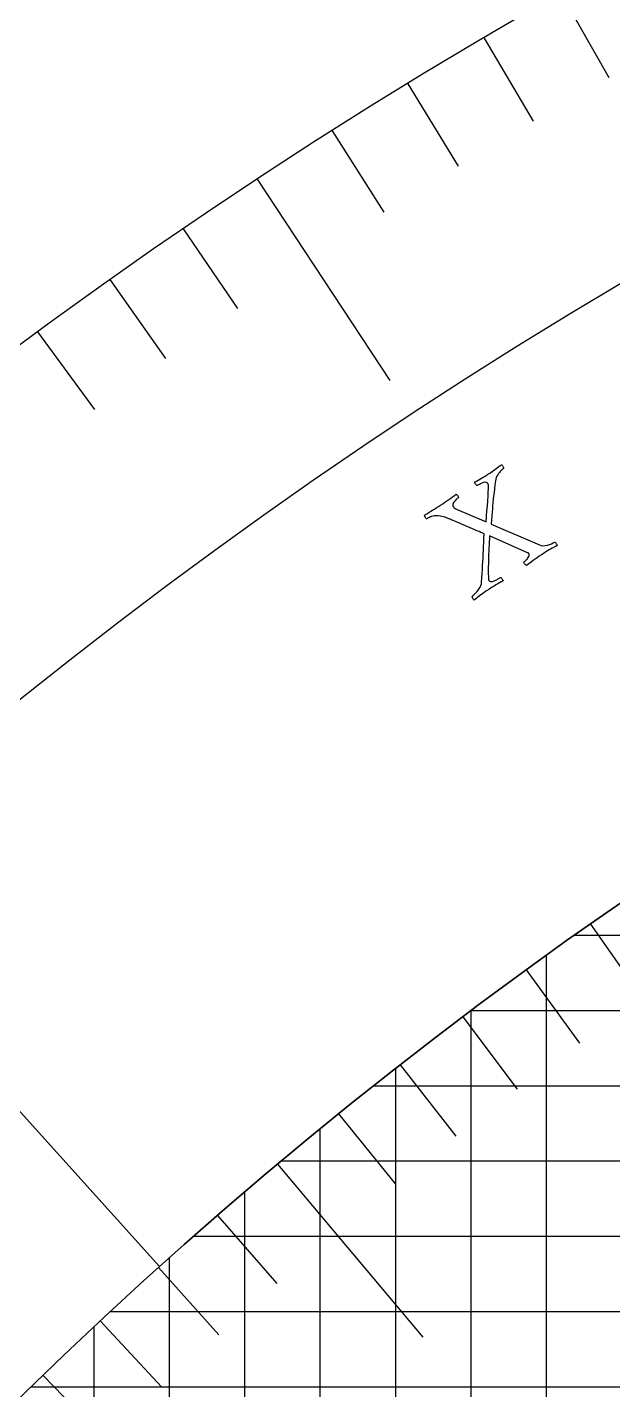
# Model space of a CAD drawing. Header units: millimetres. Extents: x -92 to 92, y -92 to 120.
# Drawn here: x -43.59 to -35.51, y 44.71 to 63.54 of the extents above; entities that cross this region are included whole.
import ezdxf

# ---------------------------------------------------------------- set-up
doc = ezdxf.new("R2010")
doc.units = ezdxf.units.MM
for name, color, linetype in [('ENGRAVE', 7, 'Continuous'), ('ENGRAVE_FINE', 8, 'Continuous'), ('TEXT', 5, 'Continuous')]:
    doc.layers.add(name, color=color, linetype=linetype)

msp = doc.modelspace()

# ---------------------------------------------------------------- linework, layer by layer
at = {"layer": 'ENGRAVE'}
for points in [[(-40.4144, 61.4365), (-38.5843, 58.6544)], [(-49.188, 54.6654), (-41.7634, 46.414)], [(-35.8127, 51.1458), (-34.5592, 49.3557)], [(-36.4219, 0), (-36.4219, 50.7138)], [(-40.1341, 47.8299), (-38.1273, 45.4384)], [(0, 46.8281), (-41.2985, 46.8281)], [(-41.625, 0), (-41.625, 46.5382)]]:
    msp.add_lwpolyline(points, dxfattribs=at)
for radius in [90.65, 90.65, 88.2219, 83.7125, 83.7125, 80.1513, 73.5375, 73.5375, 69.6525, 62.4375, 62.4375]:
    msp.add_circle((0, 0), radius, dxfattribs=at)
msp.add_arc((0, 0), 62.4375, 90, 180, dxfattribs=at)
at = {"layer": 'ENGRAVE_FINE'}
for points in [[(-36.2169, 64.0008), (-35.5609, 62.8415)], [(-37.2817, 63.3864), (-36.6065, 62.2383)], [(-38.3365, 62.7541), (-37.6421, 61.6174)], [(-39.3808, 62.1041), (-38.6675, 60.9792)], [(-41.437, 60.7514), (-40.6865, 59.651)], [(-42.4484, 60.0491), (-41.6795, 58.9615)], [(-43.4481, 59.3298), (-42.6612, 58.2551)], [(0, 50.9906), (-36.0333, 50.9906)], [(-36.6998, 50.513), (-35.9658, 49.5027)], [(-37.4625, 0), (-37.4625, 49.95)], [(0, 49.95), (-37.4625, 49.95)], [(-37.5758, 49.8648), (-36.8243, 48.8675)], [(-38.5031, 0), (-38.5031, 49.1523)], [(-38.4404, 49.2014), (-37.6716, 48.2174)], [(0, 48.9094), (-38.8113, 48.9094)], [(-39.2932, 48.5231), (-38.5073, 47.5526)], [(-39.5438, 0), (-39.5438, 48.3191)], [(0, 47.8688), (-40.0877, 47.8688)], [(-40.5844, 0), (-40.5844, 47.4484)], [(-40.9627, 47.1222), (-40.1434, 46.1797)], [(-41.7788, 46.4001), (-40.9433, 45.4721)], [(0, 45.7875), (-42.4493, 45.7875)], [(-42.6656, 0), (-42.6656, 45.586)], [(-42.5823, 45.6639), (-41.7306, 44.7506)], [(-43.3727, 44.9138), (-42.5053, 44.0155)], [(0, 44.7469), (-43.5449, 44.7469)]]:
    msp.add_lwpolyline(points, dxfattribs=at)
at = {"layer": 'TEXT'}
msp.add_lwpolyline([(-37.883, 56.9331), (-37.852, 56.9539), (-37.8226, 56.9742), (-37.7947, 56.9939), (-37.7683, 57.013), (-37.7427, 57.0318), (-37.7173, 57.0502), (-37.692, 57.0684), (-37.6669, 57.0863), (-37.6625, 57.083), (-37.6573, 57.0776), (-37.6515, 57.0702), (-37.645, 57.0608), (-37.6394, 57.0513), (-37.6364, 57.0439), (-37.636, 57.0385), (-37.6382, 57.0352), (-37.645, 57.0303), (-37.653, 57.0239), (-37.6621, 57.0159), (-37.6724, 57.0063), (-37.6828, 56.9957), (-37.6922, 56.9845), (-37.7006, 56.9727), (-37.708, 56.9603), (-37.713, 56.9478), (-37.7145, 56.9356), (-37.7123, 56.9238), (-37.7066, 56.9123), (-37.6985, 56.9029), (-37.6866, 56.8936), (-37.6712, 56.8846), (-37.652, 56.8758), (-37.2532, 56.7035), (-37.2483, 56.7794), (-37.2431, 56.8531), (-37.2378, 56.9248), (-37.2323, 56.9944), (-37.2275, 57.0588), (-37.2241, 57.115), (-37.2223, 57.1631), (-37.2221, 57.203), (-37.2226, 57.2089), (-37.2236, 57.2145), (-37.2252, 57.2197), (-37.2273, 57.2245), (-37.2295, 57.2287), (-37.2312, 57.2319), (-37.2325, 57.2342), (-37.2333, 57.2356), (-37.2387, 57.2411), (-37.2471, 57.2453), (-37.2585, 57.2482), (-37.2728, 57.2498), (-37.2911, 57.2476), (-37.3146, 57.2393), (-37.3432, 57.2249), (-37.377, 57.2042), (-37.3807, 57.2047), (-37.3853, 57.2078), (-37.3909, 57.2136), (-37.3975, 57.222), (-37.4037, 57.2313), (-37.4085, 57.2394), (-37.4118, 57.2466), (-37.4137, 57.2526), (-37.3876, 57.2672), (-37.363, 57.281), (-37.3399, 57.294), (-37.3183, 57.3061), (-37.2971, 57.3183), (-37.2751, 57.3314), (-37.2523, 57.3455), (-37.2287, 57.3606), (-37.1964, 57.3819), (-37.1671, 57.4018), (-37.1406, 57.4205), (-37.1172, 57.4378), (-37.0961, 57.4538), (-37.0769, 57.4682), (-37.0595, 57.4811), (-37.044, 57.4925), (-37.0397, 57.4893), (-37.0349, 57.4847), (-37.0296, 57.4785), (-37.0237, 57.4708), (-37.0186, 57.4624), (-37.0154, 57.4544), (-37.0141, 57.4467), (-37.0148, 57.4393), (-37.0194, 57.4359), (-37.0263, 57.4303), (-37.0354, 57.4225), (-37.0466, 57.4125), (-37.0589, 57.4005), (-37.071, 57.3868), (-37.0829, 57.3714), (-37.0946, 57.3542), (-37.1052, 57.3354), (-37.1138, 57.3153), (-37.1205, 57.2938), (-37.1251, 57.2709), (-37.1322, 57.2122), (-37.1387, 57.1575), (-37.1449, 57.1068), (-37.1506, 57.0601), (-37.1558, 57.0154), (-37.1606, 56.9707), (-37.1648, 56.926), (-37.1685, 56.8813), (-37.1721, 56.8346), (-37.1757, 56.7837), (-37.1794, 56.7287), (-37.1831, 56.6696), (-36.5184, 56.3848), (-36.4935, 56.3767), (-36.467, 56.3733), (-36.439, 56.3746), (-36.4093, 56.3807), (-36.3801, 56.3898), (-36.3532, 56.4002), (-36.3287, 56.4118), (-36.3065, 56.4246), (-36.3015, 56.4218), (-36.2963, 56.4169), (-36.2909, 56.41), (-36.2852, 56.4011), (-36.2801, 56.3921), (-36.2764, 56.385), (-36.2741, 56.3798), (-36.2731, 56.3766), (-36.2987, 56.3625), (-36.3224, 56.3495), (-36.3443, 56.3375), (-36.3644, 56.3265), (-36.3844, 56.3151), (-36.4062, 56.3022), (-36.4297, 56.2877), (-36.455, 56.2716), (-36.4895, 56.249), (-36.5215, 56.2275), (-36.5509, 56.2072), (-36.5778, 56.1881), (-36.6046, 56.1687), (-36.6336, 56.1477), (-36.6648, 56.125), (-36.6982, 56.1008), (-36.7041, 56.1032), (-36.7103, 56.1079), (-36.7167, 56.1149), (-36.7234, 56.1242), (-36.729, 56.1337), (-36.732, 56.1411), (-36.7324, 56.1464), (-36.7302, 56.1497), (-36.7244, 56.154), (-36.7174, 56.16), (-36.7091, 56.1677), (-36.6997, 56.1772), (-36.6901, 56.1877), (-36.6813, 56.1989), (-36.6733, 56.2105), (-36.6662, 56.2228), (-36.6609, 56.2347), (-36.6586, 56.2454), (-36.6593, 56.2551), (-36.6629, 56.2635), (-36.6644, 56.2653), (-36.6663, 56.2672), (-36.6688, 56.2693), (-36.6718, 56.2714), (-36.6751, 56.2734), (-36.6782, 56.2751), (-36.6813, 56.2763), (-36.6842, 56.2771), (-37.2077, 56.5084), (-37.2102, 56.4695), (-37.2126, 56.4286), (-37.2147, 56.3859), (-37.2166, 56.3412), (-37.2183, 56.2958), (-37.2199, 56.251), (-37.2214, 56.2068), (-37.2227, 56.1631), (-37.2238, 56.121), (-37.2245, 56.0817), (-37.2248, 56.0452), (-37.2247, 56.0114), (-37.2243, 55.9815), (-37.2239, 55.9567), (-37.2234, 55.9369), (-37.2229, 55.9222), (-37.2226, 55.9196), (-37.2222, 55.9165), (-37.2217, 55.9127), (-37.2211, 55.9083), (-37.2203, 55.9038), (-37.2188, 55.8992), (-37.2168, 55.8948), (-37.2142, 55.8904), (-37.2072, 55.884), (-37.1968, 55.8803), (-37.183, 55.8794), (-37.1657, 55.8813), (-37.1446, 55.8871), (-37.1193, 55.898), (-37.09, 55.9139), (-37.0566, 55.9349), (-37.0514, 55.9322), (-37.0458, 55.9276), (-37.0397, 55.9212), (-37.0332, 55.9128), (-37.0273, 55.9043), (-37.0233, 55.8974), (-37.0211, 55.8921), (-37.0208, 55.8884), (-37.0454, 55.8746), (-37.0701, 55.8604), (-37.095, 55.846), (-37.12, 55.8314), (-37.1449, 55.8165), (-37.1693, 55.8014), (-37.1933, 55.7861), (-37.2168, 55.7707), (-37.2483, 55.7494), (-37.2772, 55.7294), (-37.3036, 55.7106), (-37.3273, 55.693), (-37.3499, 55.6759), (-37.3728, 55.6584), (-37.3961, 55.6405), (-37.4197, 55.6221), (-37.4244, 55.6261), (-37.4291, 55.6319), (-37.4339, 55.6393), (-37.4387, 55.6484), (-37.4429, 55.6574), (-37.4461, 55.6645), (-37.4481, 55.6697), (-37.4489, 55.673), (-37.444, 55.6769), (-37.4359, 55.6839), (-37.4249, 55.6941), (-37.4107, 55.7074), (-37.3952, 55.7232), (-37.3799, 55.7407), (-37.3648, 55.76), (-37.3499, 55.7809), (-37.3368, 55.8028), (-37.327, 55.8248), (-37.3206, 55.8469), (-37.3176, 55.8692), (-37.3135, 55.9309), (-37.3098, 55.9898), (-37.3064, 56.0461), (-37.3033, 56.0995), (-37.3004, 56.1517), (-37.2977, 56.2039), (-37.2951, 56.2561), (-37.2927, 56.3084), (-37.2902, 56.3618), (-37.2873, 56.4174), (-37.2842, 56.4753), (-37.2807, 56.5354), (-37.302, 56.5451), (-37.326, 56.5559), (-37.3526, 56.5675), (-37.3819, 56.58), (-37.4127, 56.5931), (-37.4442, 56.6067), (-37.4763, 56.6206), (-37.5089, 56.6349), (-37.5414, 56.6491), (-37.5728, 56.6627), (-37.6033, 56.6757), (-37.6327, 56.6882), (-37.6603, 56.6998), (-37.6853, 56.7103), (-37.7077, 56.7197), (-37.7275, 56.728), (-37.7437, 56.7348), (-37.7552, 56.7396), (-37.7622, 56.7426), (-37.7645, 56.7435), (-37.7926, 56.7557), (-37.8189, 56.7657), (-37.8432, 56.7735), (-37.8656, 56.7791), (-37.8874, 56.7829), (-37.91, 56.7852), (-37.9334, 56.7861), (-37.9576, 56.7855), (-37.9737, 56.784), (-37.99, 56.7811), (-38.0063, 56.7766), (-38.0228, 56.7707), (-38.0383, 56.7642), (-38.0516, 56.758), (-38.0627, 56.7522), (-38.0717, 56.7467), (-38.0757, 56.746), (-38.0805, 56.7484), (-38.0862, 56.754), (-38.0927, 56.7628), (-38.0987, 56.7727), (-38.1026, 56.7814), (-38.1045, 56.7889), (-38.1043, 56.7953), (-38.0732, 56.8148), (-38.0443, 56.8327), (-38.0176, 56.8489), (-37.9931, 56.8634), (-37.9688, 56.8781), (-37.9423, 56.8946), (-37.9137, 56.9129), (-37.883, 56.9331)], close=True, dxfattribs=at)

doc.saveas('drawing.dxf')
